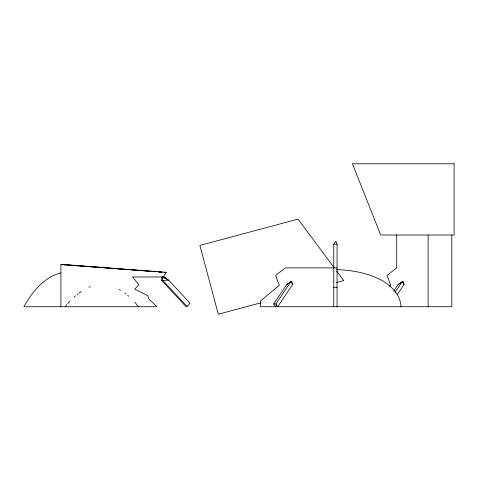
<?xml version="1.0" encoding="UTF-8"?>
<svg xmlns="http://www.w3.org/2000/svg" width="478" height="478" viewBox="0 0 478 478"><rect width="100%" height="100%" fill="white"/><g stroke="black" fill="none" stroke-linecap="round" stroke-linejoin="round"><path stroke-width="0.72" d="M161.51 280.293L162.048 276.971L164.498 277.079L168.764 280.293L190.059 303.201L187.071 306.416L185.793 306.416L161.51 280.293L168.764 280.293L162.048 276.971L162.789 280.293L187.071 306.416M273.637 303.984L286.842 284.41L290.881 281.661L291.7 281.572L292.733 284.41L277.682 306.733L275.83 303.984L273.637 303.984L275.489 306.733L276.708 304.922M275.83 303.984L290.881 281.661L292.733 284.41M393.651 291.138L398.192 284.41L402.231 281.661L403.05 281.572L404.083 284.41L397.17 294.663M394.912 292.524L402.231 281.661L404.083 284.41M333.764 306.733L333.764 244.192L335.819 241.217L337.056 244.192L337.056 306.733M65.617 306.207L66.878 304.641M67.721 303.596L69.925 301.146M74.09 297.065L75.524 295.804M389.534 286.208L390.675 285.252L386.989 275.436L396.704 267.889L396.704 235.003M76.994 294.609L77.986 293.839M78.972 293.062L81.421 291.395M286.842 284.41L291.7 281.572M398.192 284.41L403.05 281.572M164.958 272.89L166.201 272.311L163.213 276.971L132.561 276.971L138.937 284.769L134.748 289.178L147.923 295.751L148.921 298.965L156.909 306.733L23.9 306.733C32.038 292.004 43.886 277.324 60.849 272.866M89.033 287.212L90.336 286.663M260.833 302.813L218.309 314.213L199.876 245.423L298.051 219.121L333.967 267.471M336.518 282.534L343.724 280.604L336.632 271.056M333.764 244.192L337.056 244.192M95.481 267.268L106.558 267.268M337.056 267.889L285.354 267.889L275.639 275.436L279.325 285.252L260.522 301.032L260.522 306.733L451.806 306.733L451.806 235.003M164.904 272.311L166.201 272.311L60.921 264.543L60.921 306.733M333.764 287.308L337.056 287.308M98.868 267.417L60.921 264.543L65.193 264.543L150.283 271.259M100.356 267.525L111.517 268.373M113.005 268.487L124.166 269.329M125.654 269.443L130.864 269.837M132.352 269.945L136.816 270.285M139.05 270.452L143.514 270.793M145.001 270.906L149.465 271.241M151.699 271.408L156.163 271.749L151.765 271.379M162.114 272.197L158.391 271.916L162.12 272.197M336.608 269.652C352.453 270.076 368.317 273.117 382.4 280.64C391.805 286.442 400.51 295.046 401.042 306.733M119.213 289.483L120.468 290.23M124.782 293.062L125.774 293.839M127.751 295.38L128.707 296.223M164.498 277.079L165.508 278.166M134.712 302.126L138.56 306.733M428.109 235.003L428.109 306.733M454.1 163.787L352.459 163.787L380.661 235.003L454.1 235.003L454.1 163.787"/></g></svg>
